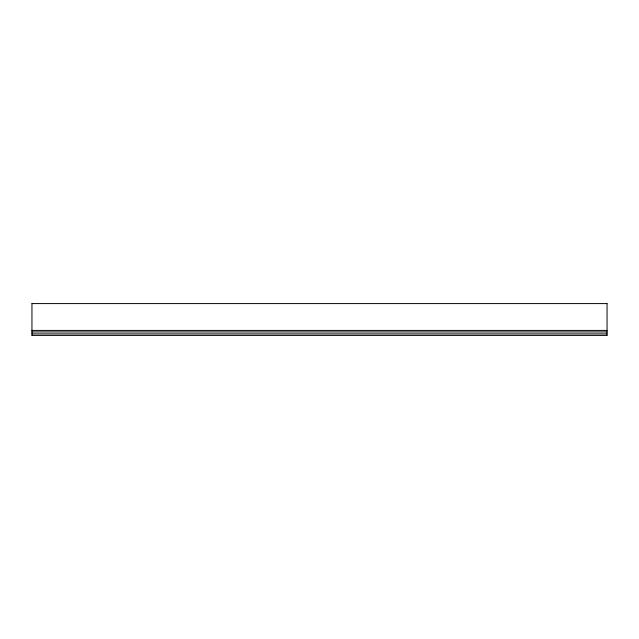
<?xml version="1.0" encoding="UTF-8"?>
<svg xmlns="http://www.w3.org/2000/svg" width="639" height="639" viewBox="0 0 639 639"><rect width="100%" height="100%" fill="white"/><g stroke="black" fill="none" stroke-linecap="round" stroke-linejoin="round"><path stroke-width="0.96" d="M31.95 303.589L607.05 303.589M31.95 330.427L607.05 330.427M31.95 331.945L607.05 331.945M31.95 333.901L607.05 333.901M31.95 335.411L607.05 335.411M607.05 303.693L607.05 335.307M31.95 303.693L31.95 335.307"/></g></svg>
